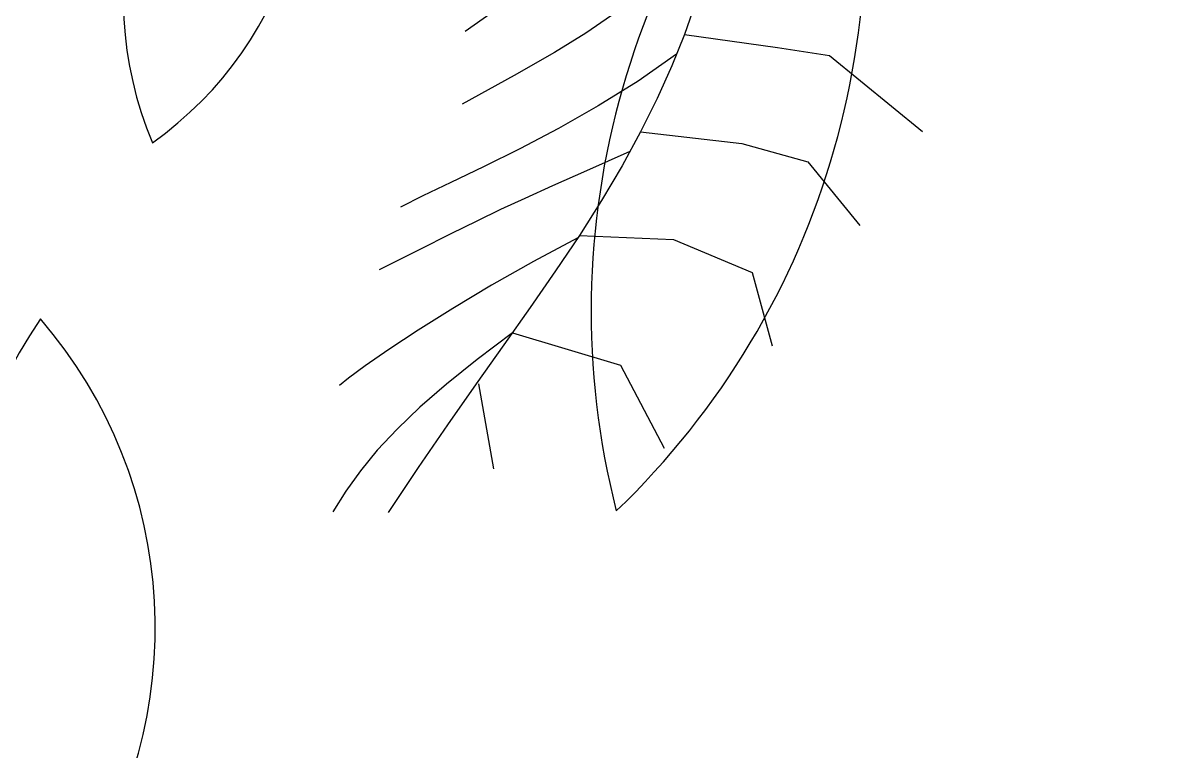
# Model space of a CAD drawing. Header units: millimetres. Extents: x -1030105 to 906887, y -616134 to 1220667.
# Drawn here: x -99299 to -98231, y 558393 to 559081 of the extents above; entities that cross this region are included whole.
import ezdxf

# ---------------------------------------------------------------- set-up
doc = ezdxf.new("R2010")
doc.units = ezdxf.units.MM
doc.header["$MEASUREMENT"] = 0
doc.linetypes.add('DASH', pattern=[0.35, 0.25, -0.1])
doc.linetypes.add('DASHED', pattern=[0.75, 0.5, -0.25])
doc.layers.add('A-Furniture', color=143, linetype='Continuous')
doc.layers.add('A-Tree', color=98, linetype='Continuous')
doc.layers.add('A-Wall', color=6, linetype='Continuous', lineweight=9)

# ---------------------------------------------------------------- blocks, each defined once
blk = doc.blocks.new('FUR')
at = {"layer": 'A-Furniture'}
blk.add_spline([(-46363.2046159654, 38182.85801342491), (-48352.45049999998, 38723.47072861483), (-50738.45049999998, 38177.97072861483), (-51361.95049999998, 36516.97072861483), (-50932.45049999998, 34079.47072861483), (-50064.45049999998, 32040.47072861483), (-50421.45049999998, 30984.47072861483), (-51847.95049999998, 29642.97072861483), (-52520.45049999998, 28301.97072861483), (-51538.45049999998, 26725.97072861483), (-50124.45049999998, 25889.47072861483), (-50094.95049999998, 24970.97072861483), (-52639.45049999998, 24598.97072861483), (-55764.95049999998, 24190.97072861483), (-58101.45049999998, 22242.47072861483), (-58906.45049999998, 18981.47072861483), (-56698.45049999998, 16186.47072861483), (-53354.95049999998, 16334.47072861483), (-51777.45049999998, 19442.47072861483), (-50750.45049999998, 19799.47072861483), (-49707.95049999998, 18980.47072861483), (-48063.95049999998, 17525.97072861483), (-44521.95049999998, 19754.47072861483), (-45333.45049999998, 23058.97072861483), (-45063.45049999998, 25559.47072861483), (-44006.95049999998, 26674.97072861483), (-42619.95049999998, 29779.47072861483), (-44288.45049999998, 31022.47072861483), (-44768.45049999998, 31763.97072861483), (-44666.95049999998, 32855.97072861483), (-43949.45049999998, 34829.47072861483), (-44667.45049999998, 36917.97072861483), (-46363.20461596519, 38182.85801342502)], degree=3, dxfattribs=at)
at = {"layer": 'A-Furniture', "color": 8, "linetype": 'DASH', "ltscale": 50}
blk.add_spline([(-50565.95049999998, 37158.97072861483), (-51007.95049999998, 36018.47072861483), (-50216.45049999998, 33498.97072861483), (-49314.45049999998, 31732.97072861483), (-50013.95049999998, 29838.47072861483), (-51872.95049999998, 28826.97072861483), (-52222.45049999998, 28146.47072861483), (-51693.45049999998, 27010.97072861483), (-49882.95049999998, 26208.47072861483), (-49561.45049999998, 25206.47072861483), (-50398.45049999998, 23780.47072861483), (-53858.45049999998, 23927.97072861483), (-55624.95049999998, 23970.97072861483), (-58351.95049999998, 20316.47072861483), (-57893.95049999998, 17233.97072861483), (-55903.95049999998, 16634.97072861483), (-53916.45049999998, 17057.97072861483), (-52627.95049999998, 18970.97072861483), (-51723.95049999998, 19729.47072861483), (-50443.95049999998, 19895.47072861483), (-49094.45049999998, 18897.47072861483), (-47842.95049999998, 18106.47072861483), (-46007.95049999998, 18156.47072861483), (-44971.95049999998, 19467.47072861483), (-45615.95049999998, 21674.97072861483), (-45842.45049999998, 25105.97072861483), (-44013.45049999998, 27179.97072861483), (-43513.95049999998, 29135.47072861483), (-44916.45049999998, 31443.97072861483), (-45133.45049999998, 32868.97072861483), (-44396.45049999998, 34640.47072861483), (-45721.95049999998, 37012.97072861483), (-47384.45049999998, 37836.47072861483), (-50304.45049999998, 37553.97072861483), (-50565.95049999998, 37158.97072861483)], degree=3, dxfattribs=at)
blk = doc.blocks.new('12PPLT11')
at = {"color": 0, "linetype": 'ByBlock'}
for centre, radius, start, end in [((0.05434758438878617, 0.4430904553046844), 0.05243733333333332, 125.4093320015279, 202.7100879987564), ((-0.024407165611251, 0.4655842053046513), 0.05243733333333332, 305.409332001528, 22.71008799875637), ((0.1814316677221086, 0.3992276219713347), 0.1137750833333333, 133.8116859996644, 194.3077339994046), ((-0.007579748944635867, 0.4532126219713177), 0.1137750833333333, 313.8116859996644, 14.3077339994046), ((0.04495741772211659, 0.3605282886380223), 0.06638033333333333, 145.5247849991495, 220.8327339997949), ((-0.05998941561131232, 0.3546998719712917), 0.06638033333333333, 325.5247849991495, 40.83273399979491)]:
    blk.add_arc(centre, radius, start, end, dxfattribs=at)
blk = doc.blocks.new('CAY8')
at = {"color": 0, "linetype": 'ByBlock'}
for p, q in [((-609.5870913029776, -217.0817235746636), (-630.2706608374192, -218.6046668358304)), ((-623.812266647421, -239.8251633373202), (-643.8012184257223, -239.0809285922787)), ((-608.226799810056, -240.2248634264015), (-623.812266647421, -239.8251633373202)), ((-595.7966121447225, -240.1541279819849), (-608.226799810056, -240.2248634264015)), ((-585.2734978822537, -239.4870561269254), (-595.7966121447225, -240.1541279819849)), ((-559.1838820723187, -250.6665361765899), (-567.563625897832, -257.635602962755)), ((-671.1688180657857, -258.6330640819124), (-679.5239799785177, -257.9945545858773)), ((-660.7259026435768, -259.6393219609072), (-671.1688180657857, -258.6330640819124)), ((-567.563625897832, -257.635602962755), (-576.7255740202363, -264.558444280583)), ((-567.563625897832, -257.635602962755), (-543.0022783058794, -277.6263724157598)), ((-648.5362239360311, -260.8095133125953), (-660.7259026435768, -259.6393219609072)), ((-634.9407721656517, -261.9398232275616), (-648.5362239360311, -260.8095133125953)), ((-620.2805375569715, -262.8264367959328), (-634.9407721656517, -261.9398232275616)), ((-604.896510332952, -263.2655391084245), (-620.2805375569715, -262.8264367959328)), ((-589.1296807176677, -263.053315254574), (-604.896510332952, -263.2655391084245)), ((-573.3210389344731, -261.9859503255557), (-589.1296807176677, -263.053315254574)), ((-576.7255740202363, -264.558444280583), (-586.6302694502065, -271.40104920454)), ((-681.6383044656232, -273.5167753157202), (-696.6559443046553, -272.3546354606351)), ((-669.7702815599823, -274.4641173646069), (-681.6383044656232, -273.5167753157202)), ((-659.9626081587976, -275.3085745708577), (-669.7702815599823, -274.4641173646069)), ((-586.6302694502065, -271.40104920454), (-597.2382551983519, -278.1294068085681)), ((-651.1260168327408, -276.1620598980353), (-659.9626081587976, -275.3085745708577)), ((-642.1712401539244, -277.1364863096369), (-651.1260168327408, -276.1620598980353)), ((-632.0090106924963, -278.3437667691596), (-642.1712401539244, -277.1364863096369)), ((-619.5500610201107, -279.8958142401661), (-632.0090106924963, -278.3437667691596)), ((-597.2382551983519, -278.1294068085681), (-608.5100742748236, -284.7095061675918)), ((-597.2382551983519, -278.1294068085681), (-570.0478983648045, -299.0504627287573)), ((-543.0022783058794, -277.6263724157598), (-529.3913997838954, -289.0289628083901)), ((-603.7051237077667, -281.904541686612), (-619.5500610201107, -279.8958142401661)), ((-608.5100742748236, -284.7095061675918), (-620.406269690624, -291.1073363555533)), ((-529.3913997838954, -289.0289628083901), (-515.9073176128059, -327.1379701222595)), ((-620.406269690624, -291.1073363555533), (-632.8932330630832, -297.3127294289934)), ((-707.7690073336034, -296.9961261110202), (-717.374371431868, -297.585388064419)), ((-695.9025515908925, -296.5356094602594), (-707.7690073336034, -296.9961261110202)), ((-682.1748411277786, -296.2921088142084), (-695.9025515908925, -296.5356094602594)), ((-666.985712869222, -296.3538948744808), (-682.1748411277786, -296.2921088142084)), ((-650.7350037383494, -296.8092383422972), (-666.985712869222, -296.3538948744808)), ((-633.8225506600556, -297.7464099196641), (-650.7350037383494, -296.8092383422972)), ((-632.8932330630832, -297.3127294289934), (-645.9607504391661, -303.4108893747816)), ((-632.8932330630832, -297.3127294289934), (-606.485776964355, -314.8783949206172)), ((-724.3188069621665, -298.2151246185804), (-728.2024769990803, -298.7970650724146)), ((-717.374371431868, -297.585388064419), (-724.3188069621665, -298.2151246185804)), ((-570.0478983648045, -299.0504627287573), (-554.2241888582848, -315.9424792570117)), ((-645.9607504391661, -303.4108893747816), (-659.6044564716412, -309.5108631619933)), ((-659.6044564716412, -309.5108631619933), (-673.8199858151111, -315.7216977595726)), ((-684.0010003390835, -315.231839922335), (-697.1424751389986, -317.0012967308412)), ((-673.8199858151111, -315.7216977595726), (-688.6029731222789, -322.1524401369879)), ((-669.2106336615961, -313.7078491626144), (-684.0010003390835, -315.231839922335)), ((-669.2106336615961, -313.7078491626144), (-643.6715679430908, -341.8954535040884)), ((-606.485776964355, -314.8783949206172), (-589.6112859545083, -338.1041392634852)), ((-554.2241888582848, -315.9424792570117), (-550.3394072156643, -343.2829084500536)), ((-708.8282671791367, -319.0394378765905), (-719.2515855774891, -321.3694816479747)), ((-697.1424751389986, -317.0012967308412), (-708.8282671791367, -319.0394378765905)), ((-728.6056394521784, -324.0146463326655), (-737.0836379213924, -326.9981502195133)), ((-719.2515855774891, -321.3694816479747), (-728.6056394521784, -324.0146463326655)), ((-688.6029731222789, -322.1524401369879), (-703.9490530469611, -328.9121372627906)), ((-687.8945370510683, -322.5709605249558), (-698.3685142037193, -349.6979257021794)), ((-737.0836379213924, -326.9981502195133), (-744.8787901031883, -330.3432115959931)), ((-744.8787901031883, -330.3432115959931), (-752.1843051156229, -334.0730487514793)), ((-703.9490530469611, -328.9121372627906), (-719.8538602435638, -336.1098361065142)), ((-719.8538602435638, -336.1098361065142), (-736.3130293645936, -343.8545836374306)), ((-589.6112859545083, -338.1041392634852), (-596.5991135140994, -362.6982451911299)), ((-643.6715679430908, -341.8954535040884), (-645.5970360062329, -373.4572995177568))]:
    blk.add_line(p, q, dxfattribs=at)
blk = doc.blocks.new('CÂY')
at = {"layer": 'A-Tree', "color": 8, "ltscale": 10, "xscale": 2.803183510899544, "yscale": 2.803183510899544, "zscale": 2.803183510899544, "rotation": 31.14823041759436}
blk.add_blockref('CAY8', (-8492.726565111967, 51399.82218177477), dxfattribs=at)
at = {"layer": 'A-Tree', "color": 8, "ltscale": 10, "xscale": 6720, "yscale": 6720, "zscale": 6720}
blk.add_blockref('12PPLT11', (-10023.50709375888, 47014.74208877538), dxfattribs=at)
blk = doc.blocks.new('BỐ TRÍ LAY OUT')
at = {"layer": 'A-Furniture', "color": 3}
for name, p in [('CÂY', (4286.75486311756, 4469.288343299762)), ('FUR', (48783.7433631176, 18654.71482977469))]:
    blk.add_blockref(name, p, dxfattribs=at)
blk = doc.blocks.new('TƯỜNG KIẾN TRÚC')
at = {"color": 0}
blk.add_lwpolyline([(-59109.45050007258, -10951.41178502212, 0.3007712608834658), (-59433.48834112042, -20977.9515451272, -0.1109267746102993), (-58324.95049999893, -25392.9117849312, 0.2744959358900485), (-54764.67693125011, -30745.50201954215), (-54870.07724847212, -30916.70735113195, -0.2737434813125313), (-58524.82350961678, -25400.4982577007, 0.110781498324218), (-59608.28799956816, -21075.5089369925, -0.3003100924078351), (-59276.732707736, -10841.56509468262, 0.1203599662711941), (-56712.10026304639, -2725.501215154189, -0.428868107866043), (-44402.02985209874, 7806.991538148141), (-44422.95049881186, 7608.088214958785, 0.4288927192910423), (-56512.45050001712, -2737.411785252159, -0.1204783687929575)], format="xyb", close=True, dxfattribs=at)
blk = doc.blocks.new('KIẾN TRÚC')
h = blk.add_hatch(color=9)
h.dxf.hatch_style = 1
edge = h.paths.add_edge_path(flags=16)
edge.add_line((62281.95049999998, 27412.02927138517), (55232.82389649404, 27412.02927138505))
edge.add_arc((32545.50878812408, 30716.66293956665), 22926.72829924391, 284.53695158247865, 351.7125813344091, ccw=False)
edge.add_line((38300.21700792988, 8523.911784915952), (13217.51784992669, 8523.911784910597))
edge.add_arc((23753.10182550838, 24110.84943410289), 18813.58963585476, 227.7677182561868, 235.9442986410003, ccw=False)
edge.add_arc((7788.819823088517, 12733.3910908635), 4187.039666959467, 236.0590124962323, 322.4360737019827, ccw=False)
edge.add_arc((13873.5970987339, 18503.25729619298), 12505.26566685072, 190.8327360748526, 227.6605687844487, ccw=False)
edge.add_arc((25477.52443721271, 20792.18331255531), 24332.69085544715, 180.6832153365221, 190.991126688788, ccw=False)
edge.add_arc((3282.93561756362, 20557.21277457592), 2137.084471138149, 101.08076224722828, 181.479400931386, ccw=False)
edge.add_line((2872.204064266523, 22654.45611475036), (4986.06665855035, 23013.11448664329))
edge.add_arc((28039.69241930227, 24288.4119512235), 23088.87273861522, 153.2014320220877, 183.1663029992741, ccw=False)
edge.add_arc((10232.26976538847, 40544.64471371844), 6483.106001901682, 182.8401094538115, 244.3962742115525, ccw=False)
edge.add_arc((-6425.00274742386, 39970.86676714511), 10185.26120742048, 1.420812516492314, 26.70695635716553)
edge.add_arc((10590.58143904217, 49414.25633883046), 9292.69259551461, 144.7133172211654, 211.5754885360199, ccw=False)
edge.add_arc((-12326.15115191392, 64090.21360378864), 17935.64217367859, 328.7375359512051, 356.1899532233969)
edge.add_arc((16735.32676788772, 62308.59922571364), 11181.04393981935, 84.1243873636841, 176.9761863570094, ccw=False)
edge.add_arc((20708.98128665387, 99752.52490135818), 26473.21942281876, 263.8653720447036, 288.4869561324928)
edge.add_arc((35667.35201082098, 54479.70646712999), 21207.13938727637, 73.35106851793267, 108.03023985438841, ccw=False)
edge.add_arc((44765.46109434243, 84516.17499720305), 10177.42256554817, 252.7258710955127, 285.7130125077479)
edge.add_arc((49658.99676799333, 68415.98596348311), 6655.601145545619, 49.49953772748103, 108.7311152981473, ccw=False)
edge.add_arc((48035.04809900769, 66009.84854850778), 9545.540963997893, -2.328829575281418, 51.46764420018991, ccw=False)
edge.add_line((57572.70516659174, 65621.96975748474), (49483.50000000001, 65623.9117849106))
edge.add_line((49483.50000000001, 65623.9117849106), (62281.95049999965, 65623.9117849191))
edge.add_line((62281.95049999965, 65623.9117849191), (62281.95049999998, 27412.02927138517))
h.paths.add_polyline_path([(0, 77895.5), (64428.50000000001, 77895.5), (64428.50000000001, -0.577250000089407), (-1.792749999687658, 0.577250000089407)])
at = {"layer": 'A-Wall'}
blk.add_blockref('TƯỜNG KIẾN TRÚC', (62285.79396247002, 65615.61311326921), dxfattribs=at)

msp = doc.modelspace()

# ---------------------------------------------------------------- linework, layer by layer
at = {"color": 1, "linetype": 'DASHED', "ltscale": 1000, "const_width": 50}
msp.add_lwpolyline([(-95670.36382637039, 506057.7127576224, -0.1976179126471055), (-98776.4909959755, 504407.8530505756, -0.1933850795687879), (-101327.4665850348, 505136.2682151492, -0.1620892894414481), (-105187.3251048478, 512029.4862030041, -0.0450071005246337), (-105631.9365025142, 516378.5384931223, -0.3659412979444954), (-103906.2959357335, 518530.9561147504), (-101743.9030274843, 518897.8486090698, -0.1357393945070406), (-99338.88206733699, 530570.340333024, -0.2750178852905023), (-103021.3730096331, 536099.9135275302, 0.1107814983251507), (-104104.8374997806, 540424.9028483479, -0.3003100923854334), (-103773.2822078853, 550658.8466900261, 0.1203599662960986), (-101208.6497629923, 558774.9105705839, -0.4288681078624456), (-88898.57935298752, 569307.4033231586, 0.107847157214301), (-77675.15854412533, 570521.9329957211, -0.1524819869208155), (-65035.16077594279, 570674.3053047663, 0.1449358142641596), (-59256.79872041271, 570595.5800135372, -0.2643588036035894), (-52796.99522499467, 569353.4099046133, -0.2237263001650759), (-49205.79483340826, 561498.4697574847), (-44496.54950000049, 561500.4117849191), (-44496.54950000002, 523288.5292713851), (-51545.67610350606, 523288.5292713851, -0.3011393681377011), (-68478.28299209109, 504400.4117849106), (-93560.98215007345, 504400.4117849106, -0.03627546227429911), (-95670.36382637039, 506057.7127576224)], format="xyb", dxfattribs=at)

# ---------------------------------------------------------------- block references
at = {"color": 3}
for name, p in [('KIẾN TRÚC', (-106778.5, 495876.5)), ('BỐ TRÍ LAY OUT', (-93480.29286311776, 504642.1131132607))]:
    msp.add_blockref(name, p, dxfattribs=at)

doc.saveas('drawing.dxf')
